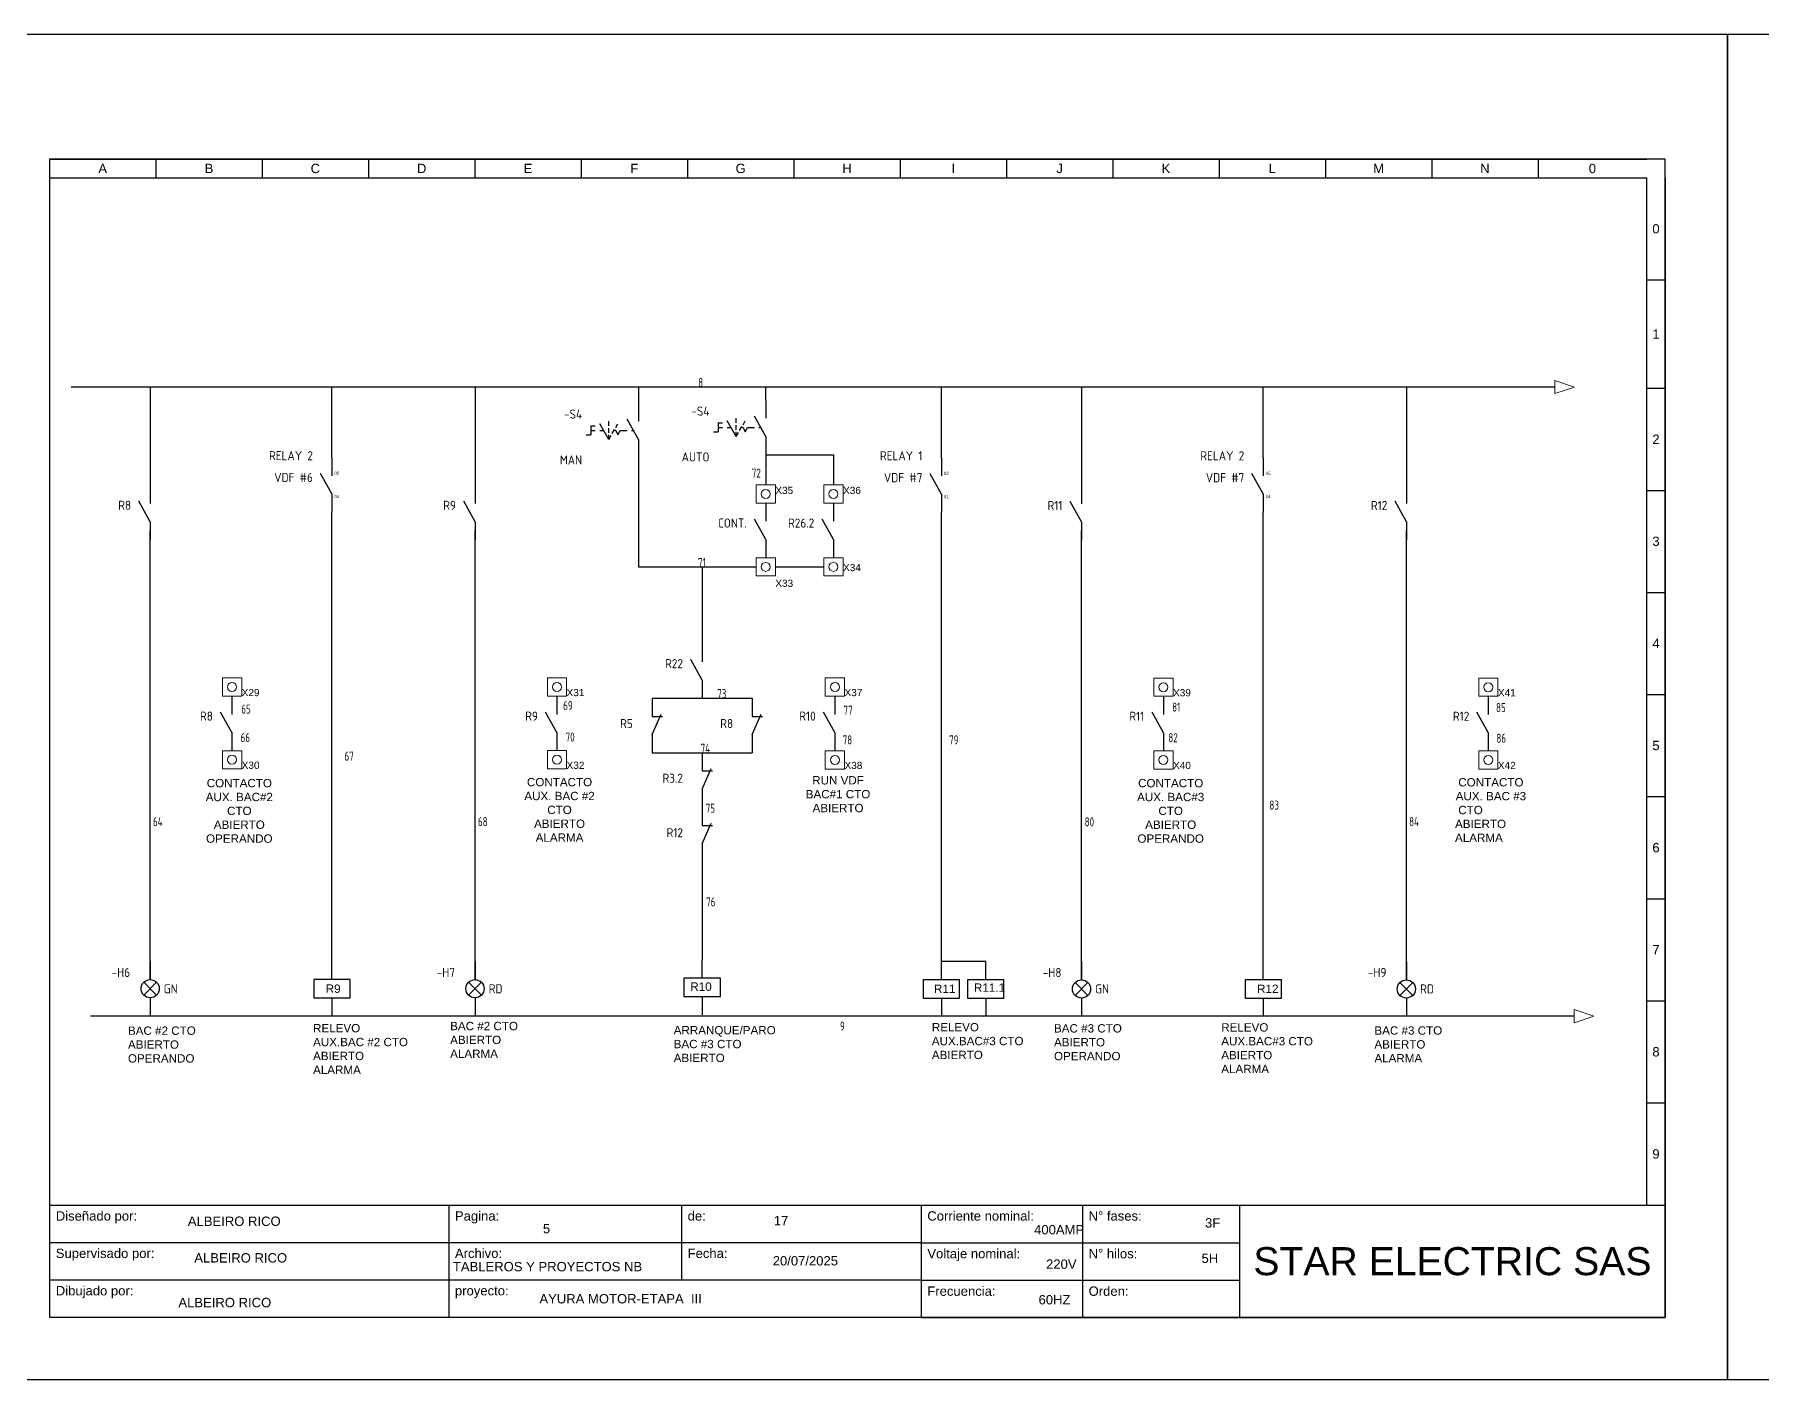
# Model space of a CAD drawing. Header units: millimetres. Extents: x 691 to 18605, y 670 to 10026.
# Drawn here: x 4970 to 6013, y 9213 to 10026 of the extents above; entities that cross this region are included whole.
import ezdxf
from ezdxf.enums import TextEntityAlignment as Align

# ---------------------------------------------------------------- set-up
doc = ezdxf.new("R2010")
doc.units = ezdxf.units.MM
doc.linetypes.add('DASHEDX2', pattern=[1.5, 1, -0.5])
for name, color, linetype in [('-DIAGRAMA', 7, 'Continuous'), ('-Electrico', 5, 'Continuous'), ('DESC', 150, 'Continuous'), ('LOC', 8, 'Continuous'), ('MISC', 7, 'Continuous'), ('SYMS', 7, 'Continuous'), ('TAGS', 150, 'Continuous'), ('WIRENO', 72, 'Continuous'), ('YEL_14_THHN', 2, 'Continuous')]:
    doc.layers.add(name, color=color, linetype=linetype)
doc.styles.get("Standard").update_dxf_attribs({"font": 'arial.ttf'})
doc.styles.add('WD_IEC', font='ISOCP2.shx', dxfattribs={"width": 0.9, "height": 4})

# ---------------------------------------------------------------- blocks, each defined once
blk = doc.blocks.new('*T3')
at = {"color": 0, "linetype": 'ByBlock', "lineweight": -2}
for p, q in [((0, 0), (139.92, 0)), ((0, 0), (0, -18)), ((64.08, 0), (64.08, -18)), ((101.44, 0), (101.44, -12)), ((139.92, 0), (139.92, -18)), ((0, -6), (139.92, -6)), ((0, -12), (139.92, -12)), ((0, -18), (139.92, -18))]:
    blk.add_line(p, q, dxfattribs=at)
at = {"color": 0, "char_height": 1.5, "attachment_point": 1}
for s, insert, width in [('{\\fArial|b0|i0|c162|p34;Diseñado por:}', (1, -1), 62.0824), ('{\\fArial|b0|i0|c162|p34;Pagina:}', (65.08, -1), 35.3574), ('{\\fArial|b0|i0|c162|p34;de}:', (102.44, -1), 36.4813), ('{\\fArial|b0|i0|c162|p34;Supervisado por:}', (1, -7), 62.0824), ('{\\fArial|b0|i0|c162|p34;Archivo:}', (65.08, -7), 35.3574), ('Fecha:', (102.44, -7), 36.4813), ('Dibujado por:', (1, -13), 62.0824), ('{\\fArial|b0|i0|c162|p34;proyecto:}', (65.08, -13), 73.8387)]:
    blk.add_mtext(s, dxfattribs=dict(at, insert=insert, width=width))
blk = doc.blocks.new('*T4')
at = {"color": 0, "linetype": 'ByBlock', "lineweight": -2}
for p, q in [((0, 0), (119.48, 0)), ((0, 0), (0, -18.07)), ((25.89, 0), (25.89, -18.07)), ((51.13, 0), (51.13, -18.07)), ((119.48, 0), (119.48, -18.07)), ((0, -6.05), (51.13, -6.05)), ((0, -12.07), (51.13, -12.07)), ((0, -18.07), (119.48, -18.07))]:
    blk.add_line(p, q, dxfattribs=at)
at = {"color": 0}
for s, insert, char_height, width, attachment_point in [('Corriente nominal:', (1, -1), 1.5, 23.894, 1), ('{\\fArial|b0|i0|c162|p34;N° fases:}', (26.89, -1), 1.5, 23.2313, 1), ('Voltaje nominal:', (1, -7.05), 1.5, 23.894, 1), ('{\\fArial|b0|i0|c162|p34;N° hilos:}', (26.89, -7.05), 1.5, 23.2313, 1), ('{\\fArial|b0|i0|c162|p34;STAR ELECTRIC SAS}', (85.3, -9.04), 4.5, 66.3536, 5), ('Frecuencia:', (1, -13.07), 1.5, 23.894, 1), ('{\\fArial|b0|i0|c162|p34;Orden}:', (26.89, -13.07), 1.5, 23.2313, 1)]:
    blk.add_mtext(s, dxfattribs=dict(at, insert=insert, char_height=char_height, width=width, attachment_point=attachment_point))
blk = doc.blocks.new('CAJETIN')
for p, q in [((0, 185.97), (-259.4, 185.97)), ((-259.4, 185.97), (-259.4, 0.07)), ((-259.4, 185.97), (-2.99, 185.97)), ((-259.4, 185.97), (-259.4, 182.97)), ((-242.33, 185.97), (-242.33, 182.97)), ((-225.26, 185.97), (-225.26, 182.97)), ((-208.19, 185.97), (-208.19, 182.97)), ((-191.12, 185.97), (-191.12, 182.97)), ((-174.05, 185.97), (-174.05, 182.97)), ((-156.98, 185.97), (-156.98, 182.97)), ((-139.91, 185.97), (-139.91, 182.97)), ((-122.84, 185.97), (-122.84, 182.97)), ((-105.77, 185.97), (-105.77, 182.97)), ((-88.7, 185.97), (-88.7, 182.97)), ((-71.64, 185.97), (-71.64, 182.97)), ((-54.57, 185.97), (-54.57, 182.97)), ((-37.5, 185.97), (-37.5, 182.97)), ((-20.43, 185.97), (-20.43, 182.97)), ((0, 0.07), (0, 185.97)), ((-259.4, 182.97), (-2.99, 182.97)), ((-3, 182.97), (-3, 18.07)), ((0, 182.97), (0, 18.07)), ((-3, 166.58), (0, 166.58)), ((-3, 149.19), (0, 149.19)), ((-3, 132.8), (0, 132.8)), ((-3, 116.41), (0, 116.41)), ((-3, 100.02), (0, 100.02)), ((-3, 83.63), (0, 83.63)), ((-3, 67.24), (0, 67.24)), ((-3, 50.85), (0, 50.85)), ((-3, 34.46), (0, 34.46)), ((-3, 18.07), (0, 18.07)), ((-259.4, 0.07), (0, 0.07))]:
    blk.add_line(p, q)
blk.add_lwpolyline([(-269.4, -9.93), (10, -9.93), (10, 205.97), (-269.4, 205.97)], close=True)
for name, p in [('*T3', (-259.4, 18.07)), ('*T4', (-119.48, 18.07))]:
    blk.add_blockref(name, p)
blk.add_text('0', height=1.5).set_placement((-2.08, 174.04))
at = {"char_height": 1.5, "attachment_point": 5}
for s, insert, width in [('A', (-250.87, 184.47), 17.0695), ('B', (-233.8, 184.47), 17.0695), ('C', (-216.73, 184.47), 17.0695), ('D', (-199.66, 184.47), 17.0695), ('E', (-182.59, 184.47), 17.0695), ('F', (-165.52, 184.47), 17.0695), ('G', (-148.45, 184.47), 17.0695), ('H', (-131.38, 184.47), 17.0695), ('I', (-114.31, 184.47), 17.0695), ('J', (-97.24, 184.47), 17.0695), ('K', (-80.17, 184.47), 17.0695), ('L', (-63.1, 184.47), 17.0695), ('M', (-46.03, 184.47), 17.0695), ('N', (-28.96, 184.47), 17.0695), ('0', (-11.71, 184.47), 17.4362), ('1', (-1.5, 157.89), 3), ('2', (-1.5, 141), 3), ('3', (-1.5, 124.61), 3), ('4', (-1.5, 108.22), 3), ('5', (-1.5, 91.83), 3), ('6', (-1.5, 75.44), 3), ('7', (-1.5, 59.05), 3), ('8', (-1.5, 42.66), 3), ('9', (-1.5, 26.27), 3)]:
    blk.add_mtext(s, dxfattribs=dict(at, insert=insert, width=width))
for tag, p in [('DISEÑADO_POR', (-230.86, 14.78)), ('SUPERVISADO_POR', (-229.59, 8.32)), ('DIBUJADO_POR', (-231.25, 2.42))]:
    blk.add_attdef(tag, text='', height=1.5).set_placement(p, align=Align.MIDDLE)
for tag, p in [('PAGINA', (-180.19, 13.54)), ('DE', (-143.12, 14.83)), ('A', (-97.02, 13.49)), ('F', (-73.9, 14.47)), ('ARCHIVO', (-179.45, 8.2)), ('FECHA', (-143.31, 8.38)), ('V', (-96.96, 8.58)), ('H', (-74.46, 8.76)), ('PROYECTO', (-180.75, 3.04)), ('HZ', (-98.06, 2.87)), ('OR', (-74.83, 2.5))]:
    blk.add_attdef(tag, p, '', height=1.5)
blk = doc.blocks.new('VCR21')
for p, q in [((0, 7.5), (0, 2.5)), ((0, -2.5), (-3.12, 3.12)), ((0, -2.5), (0, -7.5))]:
    blk.add_line(p, q)
at = {"style": 'WD_IEC'}
for tag, p in [('INST', (-5.25, 6.75)), ('LOC', (-5.25, 3.75)), ('TAG2', (-5.25, 0.75)), ('DESC1', (-5.25, -6.75)), ('XREF', (-5.25, -3.75)), ('DESC2', (-5.25, -9.75)), ('DESC3', (-5.25, -12.75))]:
    blk.add_attdef(tag, text='', height=2.5, dxfattribs=at).set_placement(p, align=Align.RIGHT)
blk.add_attdef('TERM01', text='', height=2, rotation=90, dxfattribs=at).set_placement((-1, 7.5), align=Align.RIGHT)
at = {"style": 'WD_IEC', "flags": 1}
for tag, p, height in [('X2TERM01', (0, 7.5), 0.32), ('X4LINK', (-2.75, 0), 0.32), ('X1LINK', (-0.5, 0), 0.32), ('CONTACT', (4, -3.5), 1), ('FAMILY', (4, -5), 1), ('COMMON', (5.25, -4.75), 1), ('X8TERM02', (0, -7.5), 0.32)]:
    blk.add_attdef(tag, p, '', height=height, dxfattribs=at)
at = {"style": 'WD_IEC'}
blk.add_attdef('TERM02', (-1, -7.5), '', height=2, rotation=90, dxfattribs=at)
blk = doc.blocks.new('VLT1G')
for p, q in [((0, 7.5), (0, 2.5)), ((-1.77, -1.77), (1.77, 1.77)), ((1.77, -1.77), (-1.77, 1.77)), ((0, -2.5), (0, -7.5))]:
    blk.add_line(p, q)
blk.add_circle((0, 0), 2.5)
at = {"style": 'WD_IEC'}
for tag, p in [('INST', (-5.5, 10.25)), ('TAG1', (-5.5, 3.25)), ('LOC', (-5.5, 6.75)), ('DESC1', (-5.5, -6.35)), ('DESC2', (-5.5, -9.85)), ('DESC3', (-5.5, -13.35))]:
    blk.add_attdef(tag, text='', height=2.5, dxfattribs=at).set_placement(p, align=Align.RIGHT)
blk.add_attdef('TERM01', text='', height=2, rotation=90, dxfattribs=at).set_placement((-1, 7.5), align=Align.RIGHT)
at = {"style": 'WD_IEC', "flags": 1}
for tag, p, height in [('X2TERM01', (0, 7.5), 0.32), ('X4LINK', (-3, 0), 0.32), ('X1LINK', (3, 0), 0.32), ('ASSYCODE', (1, -4), 1), ('FAMILY', (1, -5.5), 1), ('X8TERM02', (0, -7.5), 0.32), ('CATDESC', (1, -7), 1)]:
    blk.add_attdef(tag, p, '', height=height, dxfattribs=at)
at = {"style": 'WD_IEC', "flags": 9}
for tag, p in [('MFG', (-6, -0.25)), ('CAT', (-6, -2.75))]:
    blk.add_attdef(tag, text='', height=1.5, dxfattribs=at).set_placement(p, align=Align.RIGHT)
at = {"style": 'WD_IEC'}
blk.add_attdef('TERM02', (-1, -7.5), '', height=2, rotation=90, dxfattribs=at)
at = {"lineweight": 13, "style": 'WD_IEC'}
blk.add_attdef('COLOR', text='', height=2.5, dxfattribs=at).set_placement((3.75, 0), align=Align.MIDDLE_LEFT)
at = {"lineweight": 15, "style": 'WD_IEC'}
for tag, p in [('WDTAGALT', (-5.5, -21)), ('XREF', (-5.5, -18))]:
    blk.add_attdef(tag, text='', height=2.5, dxfattribs=at).set_placement(p, align=Align.RIGHT)
blk = doc.blocks.new('WD_WNV')
at = {"linetype": 'Continuous', "style": 'WD_IEC', "width": 0.8}
blk.add_attdef('WIRENO', text='', height=2.5, dxfattribs=at).set_placement((-1.6, 0), align=Align.MIDDLE_RIGHT)
at = {"style": 'WD_IEC', "flags": 1}
for tag, p in [('W08USER', (-1, 0.375)), ('W04USER', (-1, 0.875)), ('W05USER', (-1, 0.75)), ('W09USER', (-1, 0.25)), ('W03USER', (-1, 1)), ('W06USER', (-1, 0.625)), ('W07USER', (-1, 0.5)), ('W02USER', (-1, 1.125)), ('W01USER', (-1, 1.25)), ('W10USER', (-1, 0.125))]:
    blk.add_attdef(tag, text='', height=0.08, dxfattribs=at).set_placement(p, align=Align.CENTER)
blk = doc.blocks.new('VMS1')
for p, q in [((0, 2.5), (0, 7.5)), ((0, -2.5), (0, -7.5))]:
    blk.add_line(p, q)
blk.add_lwpolyline([(-5, 2.5), (-5, -2.5), (5, -2.5), (5, 2.5)], close=True)
at = {"style": 'WD_IEC'}
for tag, p in [('INST', (-5.25, 10.5)), ('LOC', (-5.25, 7.5)), ('TAG1', (-5.25, 4.5)), ('DESC1', (-5.25, -6.85)), ('DESC2', (-5.25, -9.85)), ('DESC3', (-5.25, -12.85))]:
    blk.add_attdef(tag, text='', height=2.5, dxfattribs=at).set_placement(p, align=Align.RIGHT)
blk.add_attdef('TERM01', text='', height=2, rotation=90, dxfattribs=at).set_placement((-1, 7.5), align=Align.RIGHT)
at = {"style": 'WD_IEC', "flags": 1}
for tag, p, height in [('X2TERM01', (0, 7.5), 0.32), ('X4LINK', (-5, 0), 0.32), ('X1LINK', (5, 0), 0.32), ('ASSYCODE', (1, -4), 1), ('FAMILY', (1, -5.5), 1), ('X8TERM02', (0, -7.5), 0.32), ('CATDESC', (1, -7), 1)]:
    blk.add_attdef(tag, p, '', height=height, dxfattribs=at)
at = {"style": 'WD_IEC', "flags": 9}
for tag, p in [('MFG', (-6, 1)), ('CAT', (-6, -1.5))]:
    blk.add_attdef(tag, text='', height=1.5, dxfattribs=at).set_placement(p, align=Align.RIGHT)
at = {"style": 'WD_IEC'}
blk.add_attdef('TERM02', (-1, -7.5), '', height=2, rotation=90, dxfattribs=at)
at = {"lineweight": 9, "style": 'WD_IEC'}
for tag, p in [('NO', (-5.5, -16.5)), ('NC', (-5.5, -19.5))]:
    blk.add_attdef(tag, text='', height=2.5, dxfattribs=at).set_placement(p, align=Align.TOP_RIGHT)
for tag, p in [('XREFNO', (-4, -16.5)), ('XREFNC', (-4, -19.5))]:
    blk.add_attdef(tag, text='', height=2.5, dxfattribs=at).set_placement(p, align=Align.TOP_LEFT)
blk = doc.blocks.new('VSS113')
for p, q in [((0, 7.5), (0, 2.5)), ((-13.12, 1.25), (-11.88, 1.25)), ((-13.12, 1.25), (-13.12, -1.25)), ((-13.12, 0), (-11.88, 0)), ((-8.12, -2.5), (-10.62, 1.83)), ((-10.62, 0), (-9.57, 0)), ((-8.12, 1.25), (-8.12, 2.5)), ((-8.12, -0.63), (-8.12, 0.62)), ((-7.19, -0.88), (-6.56, 0.21)), ((-6.25, 0), (-6.68, 0)), ((-6.25, 0.75), (-5.62, 1.83)), ((-6.25, 0), (-5.62, -1.25)), ((-5.62, -1.25), (-5, 0)), ((-5, 0), (-3.12, 0)), ((0, -2.5), (-3.12, 3.12)), ((-1.88, 0), (-1.39, 0)), ((-14.38, -1.25), (-13.12, -1.25)), ((-8.12, -2.5), (-8.12, -1.25)), ((-8.12, -2.5), (-7.5, -1.42)), ((0, -2.5), (0, -7.5))]:
    blk.add_line(p, q)
at = {"style": 'WD_IEC'}
for tag, p in [('INST', (-15.5, 9.25)), ('TAG1', (-15.5, 3.25)), ('LOC', (-15.5, 6.25)), ('DESC1', (-15.5, -9.35)), ('DESC3', (-15.5, -15.35)), ('DESC2', (-15.5, -12.35))]:
    blk.add_attdef(tag, text='', height=2.5, dxfattribs=at).set_placement(p, align=Align.RIGHT)
at = {"style": 'WD_IEC', "flags": 8}
for tag, p in [('POS1', (-10.62, 3.5)), ('POS2', (-8.12, 3.5)), ('POS3', (-5.62, 3.5))]:
    blk.add_attdef(tag, text='', height=2, rotation=90, dxfattribs=at).set_placement(p, align=Align.MIDDLE_LEFT)
at = {"style": 'WD_IEC'}
blk.add_attdef('TERM01', text='', height=2, rotation=90, dxfattribs=at).set_placement((-1, 7.5), align=Align.RIGHT)
at = {"style": 'WD_IEC', "flags": 1}
for tag, p, height in [('X2TERM01', (0, 7.5), 0.32), ('CONTACT', (0.5, 4.5), 1), ('X1LINK', (0, 0), 0.32), ('COMMON', (1.75, 3.25), 1), ('X8TERM02', (0, -7.5), 0.32), ('ASSYCODE', (1, -9), 1), ('FAMILY', (1, -10.5), 1), ('CATDESC', (1, -12), 1)]:
    blk.add_attdef(tag, p, '', height=height, dxfattribs=at)
at = {"style": 'WD_IEC', "flags": 9}
for tag, p in [('MFG', (-16, -0.25)), ('CAT', (-16, -2.75))]:
    blk.add_attdef(tag, text='', height=1.5, dxfattribs=at).set_placement(p, align=Align.RIGHT)
at = {"style": 'WD_IEC'}
blk.add_attdef('TERM02', (-1, -7.5), '', height=2, rotation=90, dxfattribs=at)
at = {"lineweight": 15, "style": 'WD_IEC'}
blk.add_attdef('XREF', text='', height=2.5, dxfattribs=at).set_placement((-15.5, -6.35), align=Align.RIGHT)
blk.add_attdef('STATE', (1.25, -6.35), '', height=2.5, dxfattribs=at)
blk = doc.blocks.new('VCR22')
for p, q in [((0, 7.5), (0, 2.5)), ((0, -2.5), (2.5, 3.12)), ((0, 2.5), (2.87, 2.5)), ((0, -2.5), (0, -7.5))]:
    blk.add_line(p, q)
at = {"style": 'WD_IEC'}
for tag, p in [('INST', (-5.25, 5.25)), ('LOC', (-5.25, 2.25)), ('TAG2', (-5.25, -0.75)), ('DESC1', (-5.25, -6.75)), ('XREF', (-5.25, -3.75)), ('DESC2', (-5.25, -9.75)), ('DESC3', (-5.25, -12.75))]:
    blk.add_attdef(tag, text='', height=2.5, dxfattribs=at).set_placement(p, align=Align.RIGHT)
blk.add_attdef('TERM01', text='', height=2, rotation=90, dxfattribs=at).set_placement((-1, 7.5), align=Align.RIGHT)
at = {"style": 'WD_IEC', "flags": 1}
for tag, p, height in [('X2TERM01', (0, 7.5), 0.32), ('X4LINK', (-0.55, 0), 0.32), ('X1LINK', (1.92, 0), 0.32), ('CONTACT', (4, -3.5), 1), ('FAMILY', (4, -5), 1), ('COMMON', (5.25, -4.75), 1), ('X8TERM02', (0, -7.5), 0.32)]:
    blk.add_attdef(tag, p, '', height=height, dxfattribs=at)
at = {"style": 'WD_IEC'}
blk.add_attdef('TERM02', (-1, -7.5), '', height=2, rotation=90, dxfattribs=at)

msp = doc.modelspace()

# ---------------------------------------------------------------- linework, layer by layer
at = {"layer": '-DIAGRAMA', "color": 0, "lineweight": 0}
for centre in [(5411.2, 9748.2), (5452.1, 9748.2), (5411.2, 9704.2), (5452.1, 9704.2), (5088.8, 9631.6), (5285.1, 9631.6), (5453, 9631.6), (5651.4, 9631.5), (5847.6, 9631.5), (5088.8, 9587.7), (5285.1, 9587.7), (5453, 9587.6), (5651.4, 9587.6), (5847.6, 9587.6)]:
    msp.add_circle(centre, 2.72, dxfattribs=at)
at = {"layer": '-Electrico', "color": 0, "lineweight": 0, "ltscale": 0.08}
for points in [[(5405.4, 9753.7), (5417, 9753.7), (5417, 9742.7), (5405.4, 9742.7)], [(5446.2, 9753.7), (5457.9, 9753.7), (5457.9, 9742.7), (5446.2, 9742.7)], [(5405.4, 9709.7), (5417, 9709.7), (5417, 9698.7), (5405.4, 9698.7)], [(5446.2, 9709.7), (5457.9, 9709.7), (5457.9, 9698.7), (5446.2, 9698.7)], [(5083, 9637.1), (5094.7, 9637.1), (5094.7, 9626.1), (5083, 9626.1)], [(5279.3, 9637.1), (5290.9, 9637.1), (5290.9, 9626.1), (5279.3, 9626.1)], [(5447.1, 9637.1), (5458.8, 9637.1), (5458.8, 9626.1), (5447.1, 9626.1)], [(5645.5, 9637), (5657.2, 9637), (5657.2, 9626), (5645.5, 9626)], [(5841.8, 9637), (5853.4, 9637), (5853.4, 9626), (5841.8, 9626)], [(5083, 9593.1), (5094.7, 9593.1), (5094.7, 9582.2), (5083, 9582.2)], [(5279.3, 9593.2), (5290.9, 9593.2), (5290.9, 9582.2), (5279.3, 9582.2)], [(5447.1, 9593.1), (5458.8, 9593.1), (5458.8, 9582.1), (5447.1, 9582.1)], [(5645.5, 9593.1), (5657.2, 9593.1), (5657.2, 9582.1), (5645.5, 9582.1)], [(5841.8, 9593.1), (5853.4, 9593.1), (5853.4, 9582.1), (5841.8, 9582.1)]]:
    msp.add_lwpolyline(points, close=True, dxfattribs=at)
at = {"color": 0, "linetype": 'Continuous', "lineweight": 0}
for p, q in [((5887.8, 9816.7), (5887.8, 9812.8)), ((5899.6, 9812.8), (5887.8, 9816.7)), ((5887.8, 9812.8), (5887.8, 9808.8)), ((5887.8, 9808.8), (5899.6, 9812.8)), ((5899.5, 9436.8), (5899.5, 9432.8)), ((5911.4, 9432.8), (5899.5, 9436.8)), ((5899.5, 9432.8), (5899.5, 9428.8)), ((5899.5, 9428.8), (5911.4, 9432.8))]:
    msp.add_line(p, q, dxfattribs=at)
at = {"color": 0}
for p, q in [((5039.4, 9812.8), (5039.4, 9753.4)), ((5149.2, 9770.2), (5149.2, 9812.9)), ((5235.7, 9812.9), (5235.7, 9753.4)), ((5517.3, 9770.1), (5517.3, 9812.8)), ((5601.9, 9812.8), (5601.9, 9753.3)), ((5711.7, 9770.1), (5711.7, 9812.8)), ((5798.2, 9812.8), (5798.2, 9753.3)), ((5334.3, 9770.1), (5334.3, 9704.2)), ((5411.2, 9771.9), (5411.2, 9753.7)), ((5411.2, 9771.9), (5452.1, 9771.9)), ((5452.1, 9771.9), (5452.1, 9753.7)), ((5149.2, 9465.9), (5149.2, 9737.3)), ((5517.3, 9465.8), (5517.3, 9737.2)), ((5711.7, 9465.8), (5711.7, 9737.2)), ((5039.4, 9454.9), (5039.4, 9726.2)), ((5235.6, 9454.9), (5235.7, 9726.3)), ((5601.9, 9454.8), (5601.9, 9726.2)), ((5798.1, 9454.8), (5798.2, 9726.2)), ((5334.3, 9704.2), (5405.4, 9704.2)), ((5372.8, 9704.2), (5372.8, 9657.9)), ((5417, 9704.2), (5446.2, 9704.2)), ((5342.5, 9624.9), (5403, 9624.9)), ((5342.5, 9591.9), (5403, 9591.9)), ((5372.8, 9526), (5372.8, 9466.7)), ((5544.1, 9465.8), (5517.3, 9465.8))]:
    msp.add_line(p, q, dxfattribs=at)
at = {"layer": 'YEL_14_THHN', "color": 0}
for p, q in [((5887.8, 9812.8), (4991.7, 9812.8)), ((5334.3, 9812.8), (5334.3, 9803)), ((5411.2, 9804.9), (5411.2, 9812.8)), ((5899.5, 9432.8), (5003.4, 9432.9))]:
    msp.add_line(p, q, dxfattribs=at)

# ---------------------------------------------------------------- block references
at = {"color": 0}
ref = msp.add_blockref('CAJETIN', (5954.5, 9250.8), dxfattribs=dict(at, xscale=3.761929394681115, yscale=3.761929394681115, zscale=3.761929394681115))
ref.add_attrib('5H', '5H', (5674.4, 9283.8), dxfattribs={"height": 5.64})
ref.add_attrib('3F', '3F', (5676.5, 9305.2), dxfattribs={"height": 5.64})
ref.add_attrib('HZ', '60HZ', dxfattribs={"height": 5.64}).set_placement((5585.6, 9261.6), align=Align.MIDDLE)
ref.add_attrib('V', '220V', dxfattribs={"height": 5.64}).set_placement((5589.7, 9283.1), align=Align.MIDDLE)
ref.add_attrib('A', '400AMP', dxfattribs={"height": 5.64}).set_placement((5588.4, 9303.9), align=Align.MIDDLE)
ref.add_attrib('PROYECTO', 'AYURA MOTOR-ETAPA  III', dxfattribs={"height": 5.643}).set_placement((5274.5, 9262.2), align=Align.MIDDLE_LEFT)
ref.add_attrib('ARCHIVO', 'TABLEROS Y PROYECTOS NB', dxfattribs={"height": 5.643}).set_placement((5279.4, 9281.6), align=Align.MIDDLE)
ref.add_attrib('DE', '17', (5416.1, 9306.6), dxfattribs={"height": 5.64})
ref.add_attrib('PAGINA', '5', (5276.6, 9301.7), dxfattribs={"height": 5.64})
ref.add_attrib('FECHA', '20/07/2025', (5415.4, 9282.3), dxfattribs={"height": 5.64})
ref.add_attrib('DIBUJADO_POR', 'ALBEIRO RICO', dxfattribs={"height": 5.643}).set_placement((5084.5, 9259.9), align=Align.MIDDLE)
ref.add_attrib('SUPERVISADO_POR', 'ALBEIRO RICO', dxfattribs={"height": 5.643}).set_placement((5094.1, 9286.9), align=Align.MIDDLE)
ref.add_attrib('DISEÑADO_POR', 'ALBEIRO RICO', dxfattribs={"height": 5.643}).set_placement((5090.2, 9309), align=Align.MIDDLE)
ref = msp.add_blockref('CAJETIN', (7005.6, 9250.8), dxfattribs=dict(at, xscale=3.761929394681115, yscale=3.761929394681115, zscale=3.761929394681115))
ref.add_attrib('5H', '5H', (6725.5, 9283.8), dxfattribs={"height": 5.64})
ref.add_attrib('3F', '3F', (6727.5, 9305.2), dxfattribs={"height": 5.64})
ref.add_attrib('HZ', '60HZ', dxfattribs={"height": 5.64}).set_placement((6636.7, 9261.6), align=Align.MIDDLE)
ref.add_attrib('V', '220V', dxfattribs={"height": 5.64}).set_placement((6640.8, 9283.1), align=Align.MIDDLE)
ref.add_attrib('A', '400AMP', dxfattribs={"height": 5.64}).set_placement((6639.4, 9303.9), align=Align.MIDDLE)
ref.add_attrib('PROYECTO', 'AYURA MOTOR-ETAPA  III', dxfattribs={"height": 5.643}).set_placement((6325.6, 9262.2), align=Align.MIDDLE_LEFT)
ref.add_attrib('ARCHIVO', 'TABLEROS Y PROYECTOS NB', dxfattribs={"height": 5.643}).set_placement((6330.5, 9281.6), align=Align.MIDDLE)
ref.add_attrib('DE', '17', (6467.2, 9306.6), dxfattribs={"height": 5.64})
ref.add_attrib('PAGINA', '6', (6327.7, 9301.7), dxfattribs={"height": 5.64})
ref.add_attrib('FECHA', '20/07/2025', (6466.5, 9282.3), dxfattribs={"height": 5.64})
ref.add_attrib('DIBUJADO_POR', 'ALBEIRO RICO', dxfattribs={"height": 5.643}).set_placement((6135.6, 9259.9), align=Align.MIDDLE)
ref.add_attrib('SUPERVISADO_POR', 'ALBEIRO RICO', dxfattribs={"height": 5.643}).set_placement((6145.2, 9286.9), align=Align.MIDDLE)
ref.add_attrib('DISEÑADO_POR', 'ALBEIRO RICO', dxfattribs={"height": 5.643}).set_placement((6141.3, 9309), align=Align.MIDDLE)
at = {"layer": 'SYMS', "color": 0}
ref = msp.add_blockref('VSS113', (5411.2, 9788.4), dxfattribs=dict(at, xscale=2.197145441597592, yscale=2.197145441597592, zscale=2.197145441597592))
ref.add_attrib('DESC1', 'AUTO', dxfattribs={"layer": 'DESC', "height": 5.49, "style": 'WD_IEC'}).set_placement((5377.2, 9767.8), align=Align.RIGHT)
ref.add_attrib('TAG1', '-S4', dxfattribs={"layer": 'TAGS', "height": 5.49, "style": 'WD_IEC'}).set_placement((5377.2, 9795.5), align=Align.RIGHT)
ref = msp.add_blockref('VSS113', (5334.3, 9786.6), dxfattribs=dict(at, xscale=2.197145441597592, yscale=2.197145441597592, zscale=2.197145441597592))
ref.add_attrib('DESC1', 'MAN', dxfattribs={"layer": 'DESC', "height": 5.49, "style": 'WD_IEC'}).set_placement((5300.3, 9766), align=Align.RIGHT)
ref.add_attrib('TAG1', '-S4', dxfattribs={"layer": 'TAGS', "height": 5.49, "style": 'WD_IEC'}).set_placement((5300.3, 9793.7), align=Align.RIGHT)
ref = msp.add_blockref('VCR21', (5149.2, 9753.7), dxfattribs=dict(at, xscale=2.197145441597592, yscale=2.197145441597592, zscale=2.197145441597592))
ref.add_attrib('INST', 'RELAY 2', dxfattribs={"layer": 'LOC', "height": 5.49, "style": 'WD_IEC'}).set_placement((5137.7, 9768.6), align=Align.RIGHT)
ref.add_attrib('TAG2', 'VDF #6', dxfattribs={"layer": 'TAGS', "height": 5.49, "style": 'WD_IEC'}).set_placement((5137.7, 9755.4), align=Align.RIGHT)
ref = msp.add_blockref('VCR21', (5517.3, 9753.6), dxfattribs=dict(at, xscale=2.197145441597592, yscale=2.197145441597592, zscale=2.197145441597592))
ref.add_attrib('INST', 'RELAY 1', dxfattribs={"layer": 'LOC', "height": 5.49, "style": 'WD_IEC'}).set_placement((5505.8, 9768.5), align=Align.RIGHT)
ref.add_attrib('TAG2', 'VDF #7', dxfattribs={"layer": 'TAGS', "height": 5.49, "style": 'WD_IEC'}).set_placement((5505.8, 9755.3), align=Align.RIGHT)
ref = msp.add_blockref('VCR21', (5711.7, 9753.7), dxfattribs=dict(at, xscale=2.197145441597592, yscale=2.197145441597592, zscale=2.197145441597592))
ref.add_attrib('INST', 'RELAY 2', dxfattribs={"layer": 'LOC', "height": 5.49, "style": 'WD_IEC'}).set_placement((5700.2, 9768.5), align=Align.RIGHT)
ref.add_attrib('TAG2', 'VDF #7', dxfattribs={"layer": 'TAGS', "height": 5.49, "style": 'WD_IEC'}).set_placement((5700.2, 9755.3), align=Align.RIGHT)
ref = msp.add_blockref('VCR21', (5039.4, 9736.9), dxfattribs=dict(at, xscale=2.197145441597592, yscale=2.197145441597592, zscale=2.197145441597592))
ref.add_attrib('TAG2', 'R8', dxfattribs={"layer": 'TAGS', "height": 5.49, "style": 'WD_IEC'}).set_placement((5027.9, 9738.6), align=Align.RIGHT)
ref = msp.add_blockref('VCR21', (5235.7, 9736.9), dxfattribs=dict(at, xscale=2.197145441597592, yscale=2.197145441597592, zscale=2.197145441597592))
ref.add_attrib('TAG2', 'R9', dxfattribs={"layer": 'TAGS', "height": 5.49, "style": 'WD_IEC'}).set_placement((5224.1, 9738.6), align=Align.RIGHT)
ref = msp.add_blockref('VCR21', (5601.9, 9736.8), dxfattribs=dict(at, xscale=2.197145441597592, yscale=2.197145441597592, zscale=2.197145441597592))
ref.add_attrib('TAG2', 'R11', dxfattribs={"layer": 'TAGS', "height": 5.49, "style": 'WD_IEC'}).set_placement((5590.4, 9738.5), align=Align.RIGHT)
ref = msp.add_blockref('VCR21', (5798.2, 9736.9), dxfattribs=dict(at, xscale=2.197145441597592, yscale=2.197145441597592, zscale=2.197145441597592))
ref.add_attrib('TAG2', 'R12', dxfattribs={"layer": 'TAGS', "height": 5.49, "style": 'WD_IEC'}).set_placement((5786.6, 9738.5), align=Align.RIGHT)
ref = msp.add_blockref('VCR21', (5411.2, 9726.2), dxfattribs=dict(at, xscale=2.197145441597592, yscale=2.197145441597592, zscale=2.197145441597592))
ref.add_attrib('TAG2', 'CONT.', dxfattribs={"layer": 'TAGS', "height": 5.49, "style": 'WD_IEC'}).set_placement((5399.7, 9727.9), align=Align.RIGHT)
ref = msp.add_blockref('VCR21', (5452.1, 9726.2), dxfattribs=dict(at, xscale=2.197145441597592, yscale=2.197145441597592, zscale=2.197145441597592))
ref.add_attrib('TAG2', 'R26.2', dxfattribs={"layer": 'TAGS', "height": 5.49, "style": 'WD_IEC'}).set_placement((5440.5, 9727.9), align=Align.RIGHT)
ref = msp.add_blockref('VCR21', (5372.8, 9641.3), dxfattribs=dict(at, xscale=2.197145441597592, yscale=2.197145441597592, zscale=2.197145441597592))
ref.add_attrib('TAG2', 'R22', dxfattribs={"layer": 'TAGS', "height": 5.49, "style": 'WD_IEC'}).set_placement((5361.2, 9643), align=Align.RIGHT)
ref = msp.add_blockref('VCR21', (5088.8, 9609.6), dxfattribs=dict(at, xscale=2.197145441597592, yscale=2.197145441597592, zscale=2.197145441597592))
ref.add_attrib('TAG2', 'R8', dxfattribs={"layer": 'TAGS', "height": 5.49, "style": 'WD_IEC'}).set_placement((5077.3, 9611.3), align=Align.RIGHT)
ref = msp.add_blockref('VCR21', (5285.1, 9609.6), dxfattribs=dict(at, xscale=2.197145441597592, yscale=2.197145441597592, zscale=2.197145441597592))
ref.add_attrib('TAG2', 'R9', dxfattribs={"layer": 'TAGS', "height": 5.49, "style": 'WD_IEC'}).set_placement((5273.6, 9611.3), align=Align.RIGHT)
ref = msp.add_blockref('VCR22', (5342.5, 9608.4), dxfattribs=dict(at, xscale=2.197145441597592, yscale=2.197145441597592, zscale=2.197145441597592))
ref.add_attrib('TAG2', 'R5', dxfattribs={"layer": 'TAGS', "height": 5.49, "style": 'WD_IEC'}).set_placement((5330.9, 9606.8), align=Align.RIGHT)
ref = msp.add_blockref('VCR22', (5403, 9608.4), dxfattribs=dict(at, xscale=2.197145441597592, yscale=2.197145441597592, zscale=2.197145441597592))
ref.add_attrib('TAG2', 'R8', dxfattribs={"layer": 'TAGS', "height": 5.49, "style": 'WD_IEC'}).set_placement((5391.5, 9606.8), align=Align.RIGHT)
ref = msp.add_blockref('VCR21', (5453, 9609.6), dxfattribs=dict(at, xscale=2.197145441597592, yscale=2.197145441597592, zscale=2.197145441597592))
ref.add_attrib('TAG2', 'R10', dxfattribs={"layer": 'TAGS', "height": 5.49, "style": 'WD_IEC'}).set_placement((5441.4, 9611.3), align=Align.RIGHT)
ref = msp.add_blockref('VCR21', (5651.4, 9609.5), dxfattribs=dict(at, xscale=2.197145441597592, yscale=2.197145441597592, zscale=2.197145441597592))
ref.add_attrib('TAG2', 'R11', dxfattribs={"layer": 'TAGS', "height": 5.49, "style": 'WD_IEC'}).set_placement((5639.8, 9611.2), align=Align.RIGHT)
ref = msp.add_blockref('VCR21', (5847.6, 9609.6), dxfattribs=dict(at, xscale=2.197145441597592, yscale=2.197145441597592, zscale=2.197145441597592))
ref.add_attrib('TAG2', 'R12', dxfattribs={"layer": 'TAGS', "height": 5.49, "style": 'WD_IEC'}).set_placement((5836.1, 9611.2), align=Align.RIGHT)
ref = msp.add_blockref('VCR22', (5372.8, 9575.5), dxfattribs=dict(at, xscale=2.197145441597592, yscale=2.197145441597592, zscale=2.197145441597592))
ref.add_attrib('TAG2', 'R3.2', dxfattribs={"layer": 'TAGS', "height": 5.49, "style": 'WD_IEC'}).set_placement((5361.2, 9573.8), align=Align.RIGHT)
ref = msp.add_blockref('VCR22', (5372.8, 9542.5), dxfattribs=dict(at, xscale=2.197145441597592, yscale=2.197145441597592, zscale=2.197145441597592))
ref.add_attrib('TAG2', 'R12', dxfattribs={"layer": 'TAGS', "height": 5.49, "style": 'WD_IEC'}).set_placement((5361.2, 9540.9), align=Align.RIGHT)
ref = msp.add_blockref('VLT1G', (5039.4, 9449.4), dxfattribs=dict(at, xscale=2.197145441597592, yscale=2.197145441597592, zscale=2.197145441597592))
ref.add_attrib('COLOR', 'GN', dxfattribs={"layer": 'MISC', "lineweight": 13, "height": 5.49, "style": 'WD_IEC'}).set_placement((5047.6, 9449.4), align=Align.MIDDLE_LEFT)
ref.add_attrib('TAG1', '-H6', dxfattribs={"layer": 'TAGS', "height": 5.49, "style": 'WD_IEC'}).set_placement((5027.3, 9456.5), align=Align.RIGHT)
at = {"layer": 'SYMS', "color": 0, "xscale": 2.197145441597592, "yscale": 2.197145441597592, "zscale": 2.197145441597592}
for p in [(5149.2, 9449.4), (5372.8, 9450.2), (5517.3, 9449.3), (5544.1, 9449.3), (5711.7, 9449.3)]:
    msp.add_blockref('VMS1', p, dxfattribs=at)
at = {"layer": 'SYMS', "color": 0}
ref = msp.add_blockref('VLT1G', (5235.6, 9449.4), dxfattribs=dict(at, xscale=2.197145441597592, yscale=2.197145441597592, zscale=2.197145441597592))
ref.add_attrib('COLOR', 'RD', dxfattribs={"layer": 'MISC', "lineweight": 13, "height": 5.49, "style": 'WD_IEC'}).set_placement((5243.9, 9449.4), align=Align.MIDDLE_LEFT)
ref.add_attrib('TAG1', '-H7', dxfattribs={"layer": 'TAGS', "height": 5.49, "style": 'WD_IEC'}).set_placement((5223.5, 9456.5), align=Align.RIGHT)
ref = msp.add_blockref('VLT1G', (5601.9, 9449.3), dxfattribs=dict(at, xscale=2.197145441597592, yscale=2.197145441597592, zscale=2.197145441597592))
ref.add_attrib('COLOR', 'GN', dxfattribs={"layer": 'MISC', "lineweight": 13, "height": 5.49, "style": 'WD_IEC'}).set_placement((5610.1, 9449.3), align=Align.MIDDLE_LEFT)
ref.add_attrib('TAG1', '-H8', dxfattribs={"layer": 'TAGS', "height": 5.49, "style": 'WD_IEC'}).set_placement((5589.8, 9456.4), align=Align.RIGHT)
ref = msp.add_blockref('VLT1G', (5798.1, 9449.3), dxfattribs=dict(at, xscale=2.197145441597592, yscale=2.197145441597592, zscale=2.197145441597592))
ref.add_attrib('COLOR', 'RD', dxfattribs={"layer": 'MISC', "lineweight": 13, "height": 5.49, "style": 'WD_IEC'}).set_placement((5806.4, 9449.3), align=Align.MIDDLE_LEFT)
ref.add_attrib('TAG1', '-H9', dxfattribs={"layer": 'TAGS', "height": 5.49, "style": 'WD_IEC'}).set_placement((5786.1, 9456.5), align=Align.RIGHT)
at = {"layer": 'WIRENO', "color": 0}
ref = msp.add_blockref('WD_WNV', (5372.5, 9819.1), dxfattribs=dict(at, xscale=2.197145441597592, yscale=2.197145441597592, zscale=2.197145441597592))
ref.add_attrib('WIRENO', '8', dxfattribs={"linetype": 'Continuous', "height": 5.49, "style": 'WD_IEC', "width": 0.8}).set_placement((5373.4, 9815.5), align=Align.MIDDLE_RIGHT)
ref = msp.add_blockref('WD_WNV', (5409.8, 9764.4), dxfattribs=dict(at, xscale=2.197145441597592, yscale=2.197145441597592, zscale=2.197145441597592))
ref.add_attrib('WIRENO', '72', dxfattribs={"linetype": 'Continuous', "height": 5.49, "style": 'WD_IEC', "width": 0.8}).set_placement((5408.2, 9760.8), align=Align.MIDDLE_RIGHT)
ref = msp.add_blockref('WD_WNV', (5391.6, 9698.5), dxfattribs=dict(at, xscale=2.197145441597592, yscale=2.197145441597592, zscale=2.197145441597592))
ref.add_attrib('WIRENO', '71', dxfattribs={"linetype": 'Continuous', "height": 5.49, "style": 'WD_IEC', "width": 0.8}).set_placement((5375, 9706.7), align=Align.MIDDLE_RIGHT)
ref = msp.add_blockref('WD_WNV', (5386.4, 9631.2), dxfattribs=dict(at, xscale=2.197145441597592, yscale=2.197145441597592, zscale=2.197145441597592))
ref.add_attrib('WIRENO', '73', dxfattribs={"linetype": 'Continuous', "height": 5.49, "style": 'WD_IEC', "width": 0.8}).set_placement((5387.4, 9627.6), align=Align.MIDDLE_RIGHT)
ref = msp.add_blockref('WD_WNV', (5099.3, 9621.9), dxfattribs=dict(at, xscale=2.197145441597592, yscale=2.197145441597592, zscale=2.197145441597592))
ref.add_attrib('WIRENO', '65', dxfattribs={"linetype": 'Continuous', "height": 5.49, "style": 'WD_IEC', "width": 0.8}).set_placement((5100.2, 9618.3), align=Align.MIDDLE_RIGHT)
ref = msp.add_blockref('WD_WNV', (5293.7, 9624), dxfattribs=dict(at, xscale=2.197145441597592, yscale=2.197145441597592, zscale=2.197145441597592))
ref.add_attrib('WIRENO', '69', dxfattribs={"linetype": 'Continuous', "height": 5.49, "style": 'WD_IEC', "width": 0.8}).set_placement((5294.6, 9620.4), align=Align.MIDDLE_RIGHT)
ref = msp.add_blockref('WD_WNV', (5462.7, 9621.2), dxfattribs=dict(at, xscale=2.197145441597592, yscale=2.197145441597592, zscale=2.197145441597592))
ref.add_attrib('WIRENO', '77', dxfattribs={"linetype": 'Continuous', "height": 5.49, "style": 'WD_IEC', "width": 0.8}).set_placement((5463.7, 9617.6), align=Align.MIDDLE_RIGHT)
ref = msp.add_blockref('WD_WNV', (5660.6, 9623.1), dxfattribs=dict(at, xscale=2.197145441597592, yscale=2.197145441597592, zscale=2.197145441597592))
ref.add_attrib('WIRENO', '81', dxfattribs={"linetype": 'Continuous', "height": 5.49, "style": 'WD_IEC', "width": 0.8}).set_placement((5661.6, 9619.5), align=Align.MIDDLE_RIGHT)
ref = msp.add_blockref('WD_WNV', (5857.2, 9622.8), dxfattribs=dict(at, xscale=2.197145441597592, yscale=2.197145441597592, zscale=2.197145441597592))
ref.add_attrib('WIRENO', '85', dxfattribs={"linetype": 'Continuous', "height": 5.49, "style": 'WD_IEC', "width": 0.8}).set_placement((5858.1, 9619.2), align=Align.MIDDLE_RIGHT)
ref = msp.add_blockref('WD_WNV', (5098.7, 9604.7), dxfattribs=dict(at, xscale=2.197145441597592, yscale=2.197145441597592, zscale=2.197145441597592))
ref.add_attrib('WIRENO', '66', dxfattribs={"linetype": 'Continuous', "height": 5.49, "style": 'WD_IEC', "width": 0.8}).set_placement((5099.7, 9601.1), align=Align.MIDDLE_RIGHT)
ref = msp.add_blockref('WD_WNV', (5294.8, 9605), dxfattribs=dict(at, xscale=2.197145441597592, yscale=2.197145441597592, zscale=2.197145441597592))
ref.add_attrib('WIRENO', '70', dxfattribs={"linetype": 'Continuous', "height": 5.49, "style": 'WD_IEC', "width": 0.8}).set_placement((5295.8, 9601.4), align=Align.MIDDLE_RIGHT)
ref = msp.add_blockref('WD_WNV', (5376.6, 9598.2), dxfattribs=dict(at, xscale=2.197145441597592, yscale=2.197145441597592, zscale=2.197145441597592))
ref.add_attrib('WIRENO', '74', dxfattribs={"linetype": 'Continuous', "height": 5.49, "style": 'WD_IEC', "width": 0.8}).set_placement((5377.6, 9594.6), align=Align.MIDDLE_RIGHT)
ref = msp.add_blockref('WD_WNV', (5462.5, 9603.3), dxfattribs=dict(at, xscale=2.197145441597592, yscale=2.197145441597592, zscale=2.197145441597592))
ref.add_attrib('WIRENO', '78', dxfattribs={"linetype": 'Continuous', "height": 5.49, "style": 'WD_IEC', "width": 0.8}).set_placement((5463.4, 9599.7), align=Align.MIDDLE_RIGHT)
ref = msp.add_blockref('WD_WNV', (5521.2, 9603.3), dxfattribs=dict(at, xscale=2.197145441597592, yscale=2.197145441597592, zscale=2.197145441597592))
ref.add_attrib('WIRENO', '79', dxfattribs={"linetype": 'Continuous', "height": 5.49, "style": 'WD_IEC', "width": 0.8}).set_placement((5527.6, 9599.7), align=Align.MIDDLE_RIGHT)
ref = msp.add_blockref('WD_WNV', (5659.1, 9604.6), dxfattribs=dict(at, xscale=2.197145441597592, yscale=2.197145441597592, zscale=2.197145441597592))
ref.add_attrib('WIRENO', '82', dxfattribs={"linetype": 'Continuous', "height": 5.49, "style": 'WD_IEC', "width": 0.8}).set_placement((5660, 9601), align=Align.MIDDLE_RIGHT)
ref = msp.add_blockref('WD_WNV', (5857.3, 9604.3), dxfattribs=dict(at, xscale=2.197145441597592, yscale=2.197145441597592, zscale=2.197145441597592))
ref.add_attrib('WIRENO', '86', dxfattribs={"linetype": 'Continuous', "height": 5.49, "style": 'WD_IEC', "width": 0.8}).set_placement((5858.3, 9600.7), align=Align.MIDDLE_RIGHT)
ref = msp.add_blockref('WD_WNV', (5161.4, 9593.5), dxfattribs=dict(at, xscale=2.197145441597592, yscale=2.197145441597592, zscale=2.197145441597592))
ref.add_attrib('WIRENO', '67', dxfattribs={"linetype": 'Continuous', "height": 5.49, "style": 'WD_IEC', "width": 0.8}).set_placement((5162.4, 9589.9), align=Align.MIDDLE_RIGHT)
ref = msp.add_blockref('WD_WNV', (5379.6, 9562), dxfattribs=dict(at, xscale=2.197145441597592, yscale=2.197145441597592, zscale=2.197145441597592))
ref.add_attrib('WIRENO', '75', dxfattribs={"linetype": 'Continuous', "height": 5.49, "style": 'WD_IEC', "width": 0.8}).set_placement((5380.6, 9558.4), align=Align.MIDDLE_RIGHT)
ref = msp.add_blockref('WD_WNV', (5720.1, 9563.9), dxfattribs=dict(at, xscale=2.197145441597592, yscale=2.197145441597592, zscale=2.197145441597592))
ref.add_attrib('WIRENO', '83', dxfattribs={"linetype": 'Continuous', "height": 5.49, "style": 'WD_IEC', "width": 0.8}).set_placement((5721.1, 9560.3), align=Align.MIDDLE_RIGHT)
ref = msp.add_blockref('WD_WNV', (5045, 9553.9), dxfattribs=dict(at, xscale=2.197145441597592, yscale=2.197145441597592, zscale=2.197145441597592))
ref.add_attrib('WIRENO', '64', dxfattribs={"linetype": 'Continuous', "height": 5.49, "style": 'WD_IEC', "width": 0.8}).set_placement((5046.9, 9550.3), align=Align.MIDDLE_RIGHT)
ref = msp.add_blockref('WD_WNV', (5241.2, 9553.9), dxfattribs=dict(at, xscale=2.197145441597592, yscale=2.197145441597592, zscale=2.197145441597592))
ref.add_attrib('WIRENO', '68', dxfattribs={"linetype": 'Continuous', "height": 5.49, "style": 'WD_IEC', "width": 0.8}).set_placement((5243.2, 9550.3), align=Align.MIDDLE_RIGHT)
ref = msp.add_blockref('WD_WNV', (5607.5, 9553.8), dxfattribs=dict(at, xscale=2.197145441597592, yscale=2.197145441597592, zscale=2.197145441597592))
ref.add_attrib('WIRENO', '80', dxfattribs={"linetype": 'Continuous', "height": 5.49, "style": 'WD_IEC', "width": 0.8}).set_placement((5609.5, 9550.2), align=Align.MIDDLE_RIGHT)
ref = msp.add_blockref('WD_WNV', (5803.8, 9553.9), dxfattribs=dict(at, xscale=2.197145441597592, yscale=2.197145441597592, zscale=2.197145441597592))
ref.add_attrib('WIRENO', '84', dxfattribs={"linetype": 'Continuous', "height": 5.49, "style": 'WD_IEC', "width": 0.8}).set_placement((5805.7, 9550.3), align=Align.MIDDLE_RIGHT)
ref = msp.add_blockref('WD_WNV', (5379.8, 9505.4), dxfattribs=dict(at, xscale=2.197145441597592, yscale=2.197145441597592, zscale=2.197145441597592))
ref.add_attrib('WIRENO', '76', dxfattribs={"linetype": 'Continuous', "height": 5.49, "style": 'WD_IEC', "width": 0.8}).set_placement((5380.8, 9501.8), align=Align.MIDDLE_RIGHT)
ref = msp.add_blockref('WD_WNV', (5458, 9430.4), dxfattribs=dict(at, xscale=2.197145441597592, yscale=2.197145441597592, zscale=2.197145441597592))
ref.add_attrib('WIRENO', '9', dxfattribs={"linetype": 'Continuous', "height": 5.49, "style": 'WD_IEC', "width": 0.8}).set_placement((5458.9, 9426.8), align=Align.MIDDLE_RIGHT)

# ---------------------------------------------------------------- texts
at = {"color": 0, "lineweight": 0}
for s, height, p in [('05', 1.88, (5150.7, 9759.8)), ('X35', 4.33, (5417, 9748.2)), ('X36', 4.33, (5457.9, 9748.2)), ('02', 1.88, (5518.8, 9759.7)), ('05', 1.88, (5713.2, 9759.7)), ('04', 1.88, (5150.7, 9745.7)), ('01', 1.88, (5518.8, 9745.6)), ('04', 1.88, (5713.2, 9745.6)), ('X34', 4.33, (5457.9, 9701.6)), ('X33', 4.33, (5417, 9692.1)), ('X29', 4.33, (5094.7, 9626.1)), ('X31', 4.33, (5290.9, 9626.1)), ('X37', 4.33, (5458.8, 9626.1)), ('X39', 4.33, (5657.2, 9626)), ('X41', 4.33, (5853.4, 9626)), ('X30', 4.33, (5094.7, 9582.2)), ('X32', 4.33, (5290.9, 9582.2)), ('X38', 4.33, (5458.8, 9582.1)), ('X40', 4.33, (5657.2, 9582.1)), ('X42', 4.33, (5853.4, 9582.1))]:
    msp.add_text(s, height=height, dxfattribs=at).set_placement(p)
at = {"color": 0, "char_height": 5.025, "attachment_point": 1}
for s, width, heights, insert in [('\\pxqc;CONTACTO AUX. BAC#2 CTO ABIERTO OPERANDO', 43.322, [48.1], (5071.6, 9576.1)), ('\\pxqc;CONTACTO AUX. BAC #2 CTO ABIERTO ALARMA', 43.322, [0], (5265, 9576.7)), ('\\pxqc;RUN VDF BAC#1 CTO ABIERTO', 43.322, [0], (5433.2, 9577.8)), ('\\pxqc;CONTACTO AUX. BAC#3 CTO ABIERTO OPERANDO', 43.322, [48.1], (5634.1, 9576.1)), ('\\pxqc;CONTACTO AUX. BAC #3\\P\\pq*; CTO ABIERTO ALARMA', 43.322, [0], (5827.5, 9576.6)), ('RELEVO AUX.BAC#3 CTO ABIERTO', 57.695, [0], (5511.5, 9428.7)), ('RELEVO AUX.BAC#3 CTO ABIERTO ALARMA', 57.695, [0], (5686.3, 9428.6)), ('RELEVO AUX.BAC #2 CTO ABIERTO ALARMA', 57.695, [0], (5137.8, 9428.1)), ('ARRANQUE/PARO\\PBAC #3 CTO ABIERTO', 41.651, [0], (5355.6, 9426.9))]:
    msp.add_mtext_dynamic_manual_height_columns(s, width=width, gutter_width=25.1, heights=heights, dxfattribs=dict(at, insert=insert))
at = {"color": 0, "linetype": 'DASHEDX2', "char_height": 5.06, "attachment_point": 1}
for s, insert in [('R9', (5145.4, 9452)), ('R10', (5365.6, 9453.2)), ('R11', (5512.8, 9451.9)), ('R11.1', (5536.9, 9452.6)), ('R12', (5707.9, 9451.9))]:
    msp.add_mtext_dynamic_manual_height_columns(s, width=14.102, gutter_width=25.3, heights=[6.68], dxfattribs=dict(at, insert=insert))
at = {"color": 0, "char_height": 5.025, "width": 58.975, "attachment_point": 1}
for s, insert in [('BAC #2 CTO ABIERTO ALARMA', (5220.6, 9429.4)), ('BAC #2 CTO ABIERTO OPERANDO', (5026, 9426.6)), ('BAC #3 CTO ABIERTO OPERANDO', (5585.3, 9428)), ('BAC #3 CTO ABIERTO ALARMA', (5778.8, 9426.7))]:
    msp.add_mtext(s, dxfattribs=dict(at, insert=insert))

doc.saveas('drawing.dxf')
